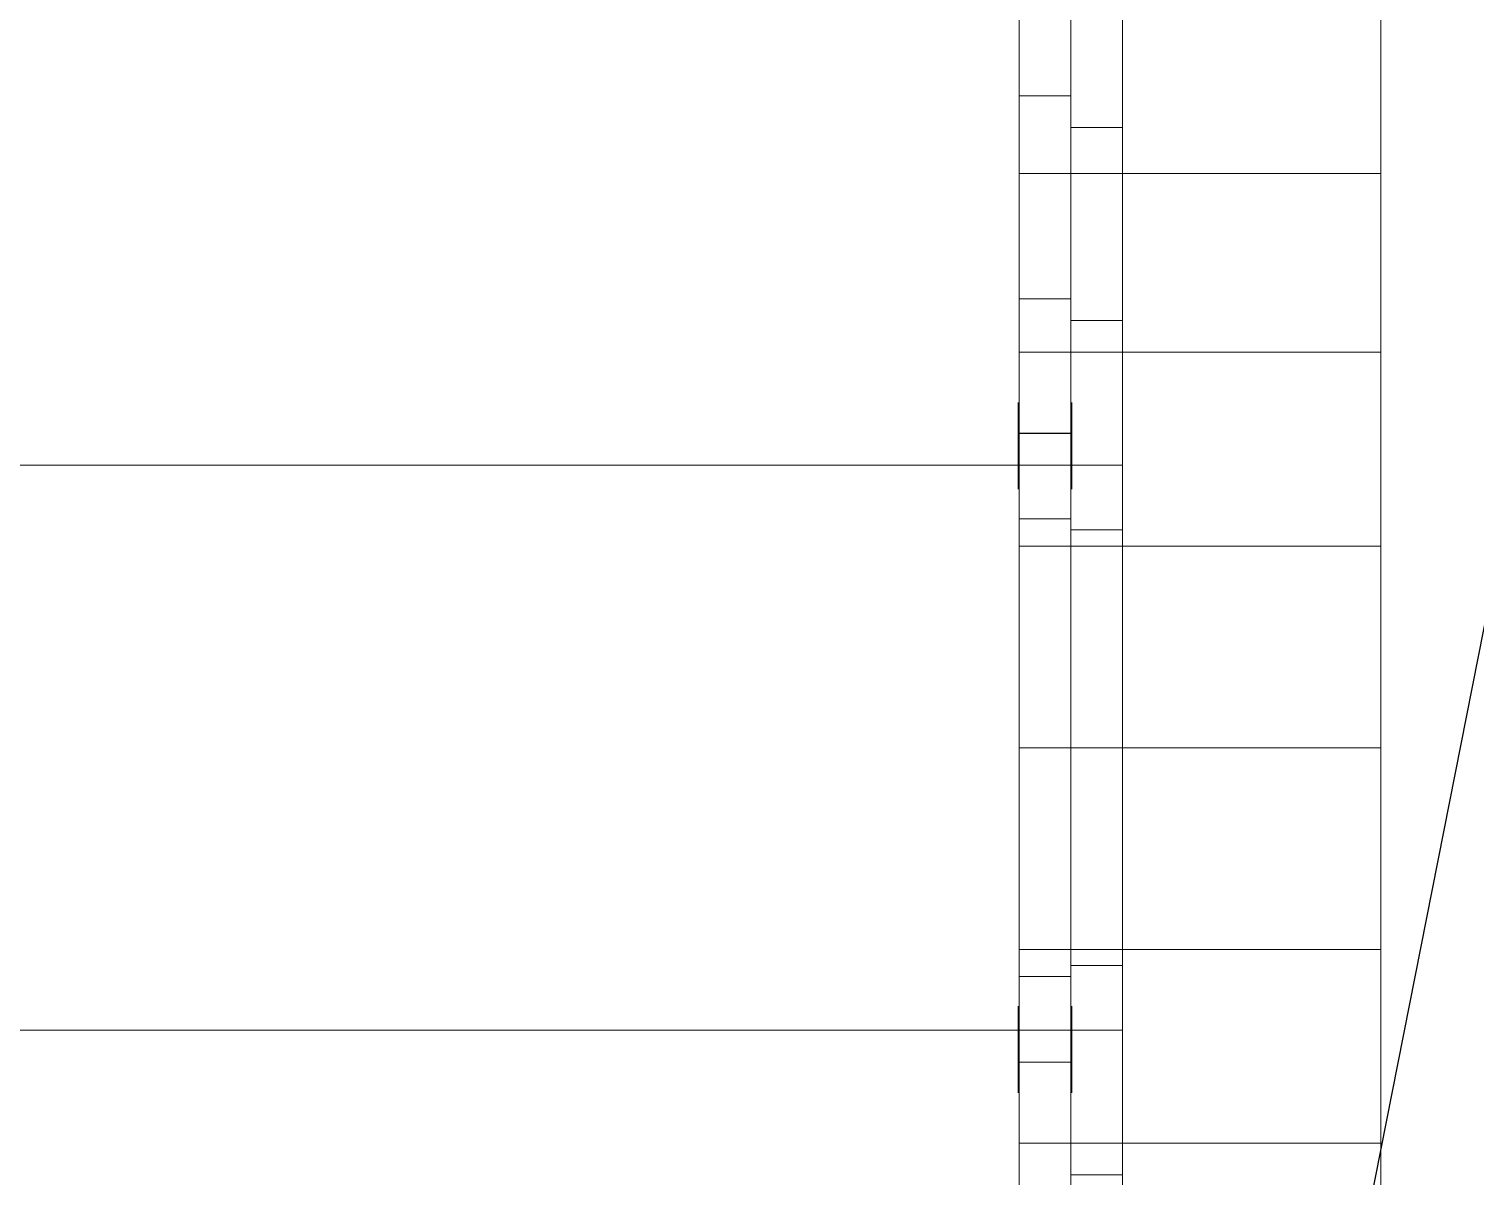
# Model space of a CAD drawing. Header units: millimetres. Extents: x -92759 to 184353, y -15225 to 86714.
# Drawn here: x -72493.8 to -72353.9, y 40452.2 to 40563.2 of the extents above; entities that cross this region are included whole.
import ezdxf

# ---------------------------------------------------------------- set-up
doc = ezdxf.new("R2010")
doc.units = ezdxf.units.MM
for name, color, linetype in [('0-1', 9, 'Continuous'), ('M-ACMV-EAF', 86, 'Continuous'), ('M-ACMV_FCU', 5, 'Continuous')]:
    doc.layers.add(name, color=color, linetype=linetype)
doc.layers.add('A-_DETA----_E-6', color=7, linetype='Continuous', true_color=0x969696)

# ---------------------------------------------------------------- blocks, each defined once
blk = doc.blocks.new('A$Cb2bf8f38')
at = {"layer": 'A-_DETA----_E-6'}
blk.add_line((-29452.46, 7800), (-28125, 14510.82), dxfattribs=at)
blk = doc.blocks.new('A$C3281a32b')
at = {"layer": 'M-ACMV-EAF', "lineweight": 5}
for points in [[(215, 30.409837, -113.501384), (210, 30.409837, -113.501384), (210, 83.090164, -83.086383), (215, 83.090164, -83.086383)], [(215, 83.090164, 83.086383), (210, 83.090164, 83.086383), (210, 30.409837, 113.501384), (215, 30.409837, 113.501384)], [(210, 76.590164, -71.828053), (210, 23.909837, -102.243054), (210, 30.409837, -113.501384), (210, 83.090164, -83.086383)], [(210, 23.909837, 102.243054), (210, 76.590164, 71.828053), (210, 83.090164, 83.086383), (210, 30.409837, 113.501384)], [(215, 76.590164, -71.828053), (215, 23.909837, -102.243054), (215, 30.409837, -113.501384), (215, 83.090164, -83.086383)], [(215, 23.909837, 102.243054), (215, 76.590164, 71.828053), (215, 83.090164, 83.086383), (215, 30.409837, 113.501384)], [(220, 27.331526, -101.999591), (25, 27.331526, -101.999591), (25, 74.668474, -74.669591), (220, 74.668474, -74.669591)], [(220, 74.668474, 74.669591), (25, 74.668474, 74.669591), (25, 27.331526, 101.999591), (220, 27.331526, 101.999591)], [(215, 30.415001, 113.5), (210, 30.415001, 113.5), (210, -30.415001, 113.5), (215, -30.415001, 113.5)], [(215, -30.415001, -113.5), (210, -30.415001, -113.5), (210, 30.415001, -113.5), (215, 30.415001, -113.5)], [(215, 30.415001, 113.5), (210, 30.415001, 113.5), (210, -30.415001, 113.5), (215, -30.415001, 113.5)], [(210, -30.415001, 100.5), (210, 30.415001, 100.5), (210, 30.415001, 113.5), (210, -30.415001, 113.5)], [(210, 30.415001, -100.5), (210, -30.415001, -100.5), (210, -30.415001, -113.5), (210, 30.415001, -113.5)], [(210, -30.415001, 100.5), (210, 30.415001, 100.5), (210, 30.415001, 113.5), (210, -30.415001, 113.5)], [(215, -30.415001, 100.5), (215, 30.415001, 100.5), (215, 30.415001, 113.5), (215, -30.415001, 113.5)], [(215, 30.415001, -100.5), (215, -30.415001, -100.5), (215, -30.415001, -113.5), (215, 30.415001, -113.5)], [(215, -30.415001, 100.5), (215, 30.415001, 100.5), (215, 30.415001, 113.5), (215, -30.415001, 113.5)], [(220, 27.33, 102), (25, 27.33, 102), (25, -27.33, 102), (220, -27.33, 102)], [(220, -27.33, -102), (25, -27.33, -102), (25, 27.33, -102), (220, 27.33, -102)], [(220, 27.33, 102), (25, 27.33, 102), (25, -27.33, 102), (220, -27.33, 102)], [(210, -76.590163, 71.828053), (210, -23.909836, 102.243054), (210, -30.409836, 113.501384), (210, -83.090163, 83.086383)], [(210, -23.909836, -102.243054), (210, -76.590163, -71.828053), (210, -83.090163, -83.086383), (210, -30.409836, -113.501384)], [(215, -76.590163, 71.828053), (215, -23.909836, 102.243054), (215, -30.409836, 113.501384), (215, -83.090163, 83.086383)], [(215, -23.909836, -102.243054), (215, -76.590163, -71.828053), (215, -83.090163, -83.086383), (215, -30.409836, -113.501384)], [(220, -27.331526, 101.999591), (25, -27.331526, 101.999591), (25, -74.668474, 74.669591), (220, -74.668474, 74.669591)], [(220, -74.668474, -74.669591), (25, -74.668474, -74.669591), (25, -27.331526, -101.999591), (220, -27.331526, -101.999591)], [(215, -30.409836, 113.501384), (210, -30.409836, 113.501384), (210, -83.090163, 83.086383), (215, -83.090163, 83.086383)], [(215, -83.090163, -83.086383), (210, -83.090163, -83.086383), (210, -30.409836, -113.501384), (215, -30.409836, -113.501384)]]:
    blk.add_3dface(points, dxfattribs=at)
at = {"layer": 'M-ACMV-EAF', "lineweight": 5, "invisible_edges": 14}
for points in [[(209.9, 33.308405, 109.67713), (209.9, 33.385263, 108.896769), (209.9, 29.385263, 108.896769)], [(209.9, 33.385263, 108.896769), (209.9, 33.308405, 108.116408), (209.9, 29.385263, 108.896769)], [(209.9, 33.080782, 110.427503), (209.9, 33.308405, 109.67713), (209.9, 29.385263, 108.896769)], [(209.9, 33.308405, 108.116408), (209.9, 33.080782, 107.366035), (209.9, 29.385263, 108.896769)], [(209.9, 32.711142, 111.11905), (209.9, 33.080782, 110.427503), (209.9, 29.385263, 108.896769)], [(209.9, 33.080782, 107.366035), (209.9, 32.711142, 106.674488), (209.9, 29.385263, 108.896769)], [(209.9, 32.923141, -108.219639), (209.9, 33, -109), (209.9, 29, -109)], [(209.9, 33, -109), (209.9, 32.923141, -109.780361), (209.9, 29, -109)], [(209.9, 32.695518, -107.469266), (209.9, 32.923141, -108.219639), (209.9, 29, -109)], [(209.9, 32.923141, -109.780361), (209.9, 32.695518, -110.530734), (209.9, 29, -109)], [(209.9, 32.213691, 111.725196), (209.9, 32.711142, 111.11905), (209.9, 29.385263, 108.896769)], [(209.9, 32.711142, 106.674488), (209.9, 32.213691, 106.068342), (209.9, 29.385263, 108.896769)], [(209.9, 32.325879, -106.777719), (209.9, 32.695518, -107.469266), (209.9, 29, -109)], [(209.9, 32.695518, -110.530734), (209.9, 32.325879, -111.222281), (209.9, 29, -109)], [(209.9, 31.828427, -106.171573), (209.9, 32.325879, -106.777719), (209.9, 29, -109)], [(209.9, 32.325879, -111.222281), (209.9, 31.828427, -111.828427), (209.9, 29, -109)], [(209.9, 31.607544, 112.222647), (209.9, 32.213691, 111.725196), (209.9, 29.385263, 108.896769)], [(209.9, 32.213691, 106.068342), (209.9, 31.607544, 105.570891), (209.9, 29.385263, 108.896769)], [(215.1, 33.308405, 109.67713), (215.1, 33.385263, 108.896769), (215.1, 29.385263, 108.896769)], [(215.1, 33.385263, 108.896769), (215.1, 33.308405, 108.116408), (215.1, 29.385263, 108.896769)], [(215.1, 33.080782, 110.427503), (215.1, 33.308405, 109.67713), (215.1, 29.385263, 108.896769)], [(215.1, 33.308405, 108.116408), (215.1, 33.080782, 107.366035), (215.1, 29.385263, 108.896769)], [(215.1, 32.711142, 111.11905), (215.1, 33.080782, 110.427503), (215.1, 29.385263, 108.896769)], [(215.1, 33.080782, 107.366035), (215.1, 32.711142, 106.674488), (215.1, 29.385263, 108.896769)], [(215.1, 32.923141, -108.219639), (215.1, 33, -109), (215.1, 29, -109)], [(215.1, 33, -109), (215.1, 32.923141, -109.780361), (215.1, 29, -109)], [(215.1, 32.695518, -107.469266), (215.1, 32.923141, -108.219639), (215.1, 29, -109)], [(215.1, 32.923141, -109.780361), (215.1, 32.695518, -110.530734), (215.1, 29, -109)], [(215.1, 32.213691, 111.725196), (215.1, 32.711142, 111.11905), (215.1, 29.385263, 108.896769)], [(215.1, 32.711142, 106.674488), (215.1, 32.213691, 106.068342), (215.1, 29.385263, 108.896769)], [(215.1, 32.325879, -106.777719), (215.1, 32.695518, -107.469266), (215.1, 29, -109)], [(215.1, 32.695518, -110.530734), (215.1, 32.325879, -111.222281), (215.1, 29, -109)], [(215.1, 31.828427, -106.171573), (215.1, 32.325879, -106.777719), (215.1, 29, -109)], [(215.1, 32.325879, -111.222281), (215.1, 31.828427, -111.828427), (215.1, 29, -109)], [(215.1, 31.607544, 112.222647), (215.1, 32.213691, 111.725196), (215.1, 29.385263, 108.896769)], [(215.1, 32.213691, 106.068342), (215.1, 31.607544, 105.570891), (215.1, 29.385263, 108.896769)], [(209.9, 31.222281, -105.674122), (209.9, 31.828427, -106.171573), (209.9, 29, -109)], [(209.9, 31.828427, -111.828427), (209.9, 31.222281, -112.325878), (209.9, 29, -109)], [(209.9, 30.915997, 112.592287), (209.9, 31.607544, 112.222647), (209.9, 29.385263, 108.896769)], [(209.9, 31.607544, 105.570891), (209.9, 30.915997, 105.201251), (209.9, 29.385263, 108.896769)], [(209.9, 30.530734, -105.304482), (209.9, 31.222281, -105.674122), (209.9, 29, -109)], [(209.9, 31.222281, -112.325878), (209.9, 30.530734, -112.695518), (209.9, 29, -109)], [(209.9, 30.165625, 112.81991), (209.9, 30.915997, 112.592287), (209.9, 29.385263, 108.896769)], [(209.9, 30.915997, 105.201251), (209.9, 30.165625, 104.973628), (209.9, 29.385263, 108.896769)], [(215.1, 31.222281, -105.674122), (215.1, 31.828427, -106.171573), (215.1, 29, -109)], [(215.1, 31.828427, -111.828427), (215.1, 31.222281, -112.325878), (215.1, 29, -109)], [(215.1, 30.915997, 112.592287), (215.1, 31.607544, 112.222647), (215.1, 29.385263, 108.896769)], [(215.1, 31.607544, 105.570891), (215.1, 30.915997, 105.201251), (215.1, 29.385263, 108.896769)], [(215.1, 30.530734, -105.304482), (215.1, 31.222281, -105.674122), (215.1, 29, -109)], [(215.1, 31.222281, -112.325878), (215.1, 30.530734, -112.695518), (215.1, 29, -109)], [(215.1, 30.165625, 112.81991), (215.1, 30.915997, 112.592287), (215.1, 29.385263, 108.896769)], [(215.1, 30.915997, 105.201251), (215.1, 30.165625, 104.973628), (215.1, 29.385263, 108.896769)], [(209.9, 29.780361, -105.076859), (209.9, 30.530734, -105.304482), (209.9, 29, -109)], [(209.9, 30.530734, -112.695518), (209.9, 29.780361, -112.923141), (209.9, 29, -109)], [(209.9, 29.385263, 112.896769), (209.9, 30.165625, 112.81991), (209.9, 29.385263, 108.896769)], [(209.9, 30.165625, 104.973628), (209.9, 29.385263, 104.896769), (209.9, 29.385263, 108.896769)], [(209.9, 29, -105), (209.9, 29.780361, -105.076859), (209.9, 29, -109)], [(209.9, 29.780361, -112.923141), (209.9, 29, -113), (209.9, 29, -109)], [(215.1, 29.780361, -105.076859), (215.1, 30.530734, -105.304482), (215.1, 29, -109)], [(215.1, 30.530734, -112.695518), (215.1, 29.780361, -112.923141), (215.1, 29, -109)], [(215.1, 29.385263, 112.896769), (215.1, 30.165625, 112.81991), (215.1, 29.385263, 108.896769)], [(215.1, 30.165625, 104.973628), (215.1, 29.385263, 104.896769), (215.1, 29.385263, 108.896769)], [(215.1, 29, -105), (215.1, 29.780361, -105.076859), (215.1, 29, -109)], [(215.1, 29.780361, -112.923141), (215.1, 29, -113), (215.1, 29, -109)], [(209.9, 29.385263, 104.896769), (209.9, 28.604902, 104.973628), (209.9, 29.385263, 108.896769)], [(209.9, 28.604902, 104.973628), (209.9, 27.85453, 105.201251), (209.9, 29.385263, 108.896769)], [(209.9, 27.85453, 105.201251), (209.9, 27.162982, 105.570891), (209.9, 29.385263, 108.896769)], [(209.9, 27.162982, 105.570891), (209.9, 26.556836, 106.068342), (209.9, 29.385263, 108.896769)], [(209.9, 26.556836, 106.068342), (209.9, 26.059385, 106.674488), (209.9, 29.385263, 108.896769)], [(209.9, 26.059385, 106.674488), (209.9, 25.689745, 107.366035), (209.9, 29.385263, 108.896769)], [(209.9, 25.689745, 107.366035), (209.9, 25.462122, 108.116408), (209.9, 29.385263, 108.896769)], [(209.9, 25.462122, 108.116408), (209.9, 25.385263, 108.896769), (209.9, 29.385263, 108.896769)], [(209.9, 25.385263, 108.896769), (209.9, 25.462122, 109.67713), (209.9, 29.385263, 108.896769)], [(209.9, 25.462122, 109.67713), (209.9, 25.689745, 110.427503), (209.9, 29.385263, 108.896769)], [(209.9, 25.689745, 110.427503), (209.9, 26.059385, 111.11905), (209.9, 29.385263, 108.896769)], [(209.9, 26.059385, 111.11905), (209.9, 26.556836, 111.725196), (209.9, 29.385263, 108.896769)], [(209.9, 26.556836, 111.725196), (209.9, 27.162982, 112.222647), (209.9, 29.385263, 108.896769)], [(209.9, 27.162982, 112.222647), (209.9, 27.85453, 112.592287), (209.9, 29.385263, 108.896769)], [(209.9, 27.85453, 112.592287), (209.9, 28.604902, 112.81991), (209.9, 29.385263, 108.896769)], [(209.9, 28.604902, 112.81991), (209.9, 29.385263, 112.896769), (209.9, 29.385263, 108.896769)], [(209.9, 29, -113), (209.9, 28.219639, -112.923141), (209.9, 29, -109)], [(209.9, 28.219639, -112.923141), (209.9, 27.469266, -112.695518), (209.9, 29, -109)], [(209.9, 27.469266, -112.695518), (209.9, 26.777719, -112.325878), (209.9, 29, -109)], [(209.9, 26.777719, -112.325878), (209.9, 26.171573, -111.828427), (209.9, 29, -109)], [(209.9, 26.171573, -111.828427), (209.9, 25.674122, -111.222281), (209.9, 29, -109)], [(209.9, 25.674122, -111.222281), (209.9, 25.304482, -110.530734), (209.9, 29, -109)], [(209.9, 25.304482, -110.530734), (209.9, 25.076859, -109.780361), (209.9, 29, -109)], [(209.9, 25.076859, -109.780361), (209.9, 25, -109), (209.9, 29, -109)], [(209.9, 25, -109), (209.9, 25.076859, -108.219639), (209.9, 29, -109)], [(209.9, 25.076859, -108.219639), (209.9, 25.304482, -107.469266), (209.9, 29, -109)], [(209.9, 25.304482, -107.469266), (209.9, 25.674122, -106.777719), (209.9, 29, -109)], [(209.9, 25.674122, -106.777719), (209.9, 26.171573, -106.171573), (209.9, 29, -109)], [(209.9, 26.171573, -106.171573), (209.9, 26.777719, -105.674122), (209.9, 29, -109)], [(209.9, 26.777719, -105.674122), (209.9, 27.469266, -105.304482), (209.9, 29, -109)], [(209.9, 27.469266, -105.304482), (209.9, 28.219639, -105.076859), (209.9, 29, -109)], [(209.9, 28.219639, -105.076859), (209.9, 29, -105), (209.9, 29, -109)], [(215.1, 29.385263, 104.896769), (215.1, 28.604902, 104.973628), (215.1, 29.385263, 108.896769)], [(215.1, 28.604902, 104.973628), (215.1, 27.85453, 105.201251), (215.1, 29.385263, 108.896769)], [(215.1, 27.85453, 105.201251), (215.1, 27.162982, 105.570891), (215.1, 29.385263, 108.896769)], [(215.1, 27.162982, 105.570891), (215.1, 26.556836, 106.068342), (215.1, 29.385263, 108.896769)], [(215.1, 26.556836, 106.068342), (215.1, 26.059385, 106.674488), (215.1, 29.385263, 108.896769)], [(215.1, 26.059385, 106.674488), (215.1, 25.689745, 107.366035), (215.1, 29.385263, 108.896769)], [(215.1, 25.689745, 107.366035), (215.1, 25.462122, 108.116408), (215.1, 29.385263, 108.896769)], [(215.1, 25.462122, 108.116408), (215.1, 25.385263, 108.896769), (215.1, 29.385263, 108.896769)], [(215.1, 25.385263, 108.896769), (215.1, 25.462122, 109.67713), (215.1, 29.385263, 108.896769)], [(215.1, 25.462122, 109.67713), (215.1, 25.689745, 110.427503), (215.1, 29.385263, 108.896769)], [(215.1, 25.689745, 110.427503), (215.1, 26.059385, 111.11905), (215.1, 29.385263, 108.896769)], [(215.1, 26.059385, 111.11905), (215.1, 26.556836, 111.725196), (215.1, 29.385263, 108.896769)], [(215.1, 26.556836, 111.725196), (215.1, 27.162982, 112.222647), (215.1, 29.385263, 108.896769)], [(215.1, 27.162982, 112.222647), (215.1, 27.85453, 112.592287), (215.1, 29.385263, 108.896769)], [(215.1, 27.85453, 112.592287), (215.1, 28.604902, 112.81991), (215.1, 29.385263, 108.896769)], [(215.1, 28.604902, 112.81991), (215.1, 29.385263, 112.896769), (215.1, 29.385263, 108.896769)], [(215.1, 29, -113), (215.1, 28.219639, -112.923141), (215.1, 29, -109)], [(215.1, 28.219639, -112.923141), (215.1, 27.469266, -112.695518), (215.1, 29, -109)], [(215.1, 27.469266, -112.695518), (215.1, 26.777719, -112.325878), (215.1, 29, -109)], [(215.1, 26.777719, -112.325878), (215.1, 26.171573, -111.828427), (215.1, 29, -109)], [(215.1, 26.171573, -111.828427), (215.1, 25.674122, -111.222281), (215.1, 29, -109)], [(215.1, 25.674122, -111.222281), (215.1, 25.304482, -110.530734), (215.1, 29, -109)], [(215.1, 25.304482, -110.530734), (215.1, 25.076859, -109.780361), (215.1, 29, -109)], [(215.1, 25.076859, -109.780361), (215.1, 25, -109), (215.1, 29, -109)], [(215.1, 25, -109), (215.1, 25.076859, -108.219639), (215.1, 29, -109)], [(215.1, 25.076859, -108.219639), (215.1, 25.304482, -107.469266), (215.1, 29, -109)], [(215.1, 25.304482, -107.469266), (215.1, 25.674122, -106.777719), (215.1, 29, -109)], [(215.1, 25.674122, -106.777719), (215.1, 26.171573, -106.171573), (215.1, 29, -109)], [(215.1, 26.171573, -106.171573), (215.1, 26.777719, -105.674122), (215.1, 29, -109)], [(215.1, 26.777719, -105.674122), (215.1, 27.469266, -105.304482), (215.1, 29, -109)], [(215.1, 27.469266, -105.304482), (215.1, 28.219639, -105.076859), (215.1, 29, -109)], [(215.1, 28.219639, -105.076859), (215.1, 29, -105), (215.1, 29, -109)], [(209.9, -25.076859, 109.780361), (209.9, -25, 109), (209.9, -29, 109)], [(209.9, -25, 109), (209.9, -25.076859, 108.219639), (209.9, -29, 109)], [(209.9, -25.076859, 109.780361), (209.9, -25, 109), (209.9, -29, 109)], [(209.9, -25, 109), (209.9, -25.076859, 108.219639), (209.9, -29, 109)], [(209.9, -25.304482, 110.530734), (209.9, -25.076859, 109.780361), (209.9, -29, 109)], [(209.9, -25.076859, 108.219639), (209.9, -25.304482, 107.469266), (209.9, -29, 109)], [(209.9, -25.304482, 110.530734), (209.9, -25.076859, 109.780361), (209.9, -29, 109)], [(209.9, -25.076859, 108.219639), (209.9, -25.304482, 107.469266), (209.9, -29, 109)], [(215.1, -25.076859, 109.780361), (215.1, -25, 109), (215.1, -29, 109)], [(215.1, -25, 109), (215.1, -25.076859, 108.219639), (215.1, -29, 109)], [(215.1, -25.076859, 109.780361), (215.1, -25, 109), (215.1, -29, 109)], [(215.1, -25, 109), (215.1, -25.076859, 108.219639), (215.1, -29, 109)], [(215.1, -25.304482, 110.530734), (215.1, -25.076859, 109.780361), (215.1, -29, 109)], [(215.1, -25.076859, 108.219639), (215.1, -25.304482, 107.469266), (215.1, -29, 109)], [(215.1, -25.304482, 110.530734), (215.1, -25.076859, 109.780361), (215.1, -29, 109)], [(215.1, -25.076859, 108.219639), (215.1, -25.304482, 107.469266), (215.1, -29, 109)], [(209.9, -25.674121, 111.222281), (209.9, -25.304482, 110.530734), (209.9, -29, 109)], [(209.9, -25.304482, 107.469266), (209.9, -25.674121, 106.777719), (209.9, -29, 109)], [(209.9, -25.674121, 111.222281), (209.9, -25.304482, 110.530734), (209.9, -29, 109)], [(209.9, -25.304482, 107.469266), (209.9, -25.674121, 106.777719), (209.9, -29, 109)], [(209.9, -25.462122, -108.116408), (209.9, -25.385263, -108.896769), (209.9, -29.385263, -108.896769)], [(209.9, -25.385263, -108.896769), (209.9, -25.462122, -109.67713), (209.9, -29.385263, -108.896769)], [(209.9, -25.689745, -107.366035), (209.9, -25.462122, -108.116408), (209.9, -29.385263, -108.896769)], [(209.9, -25.462122, -109.67713), (209.9, -25.689745, -110.427503), (209.9, -29.385263, -108.896769)], [(209.9, -26.171573, 111.828427), (209.9, -25.674121, 111.222281), (209.9, -29, 109)], [(209.9, -25.674121, 106.777719), (209.9, -26.171573, 106.171573), (209.9, -29, 109)], [(209.9, -26.171573, 111.828427), (209.9, -25.674121, 111.222281), (209.9, -29, 109)], [(209.9, -25.674121, 106.777719), (209.9, -26.171573, 106.171573), (209.9, -29, 109)], [(209.9, -26.059385, -106.674488), (209.9, -25.689745, -107.366035), (209.9, -29.385263, -108.896769)], [(209.9, -25.689745, -110.427503), (209.9, -26.059385, -111.11905), (209.9, -29.385263, -108.896769)], [(209.9, -26.556836, -106.068342), (209.9, -26.059385, -106.674488), (209.9, -29.385263, -108.896769)], [(209.9, -26.059385, -111.11905), (209.9, -26.556836, -111.725196), (209.9, -29.385263, -108.896769)], [(209.9, -26.777719, 112.325878), (209.9, -26.171573, 111.828427), (209.9, -29, 109)], [(209.9, -26.171573, 106.171573), (209.9, -26.777719, 105.674122), (209.9, -29, 109)], [(209.9, -26.777719, 112.325878), (209.9, -26.171573, 111.828427), (209.9, -29, 109)], [(209.9, -26.171573, 106.171573), (209.9, -26.777719, 105.674122), (209.9, -29, 109)], [(209.9, -27.162982, -105.570891), (209.9, -26.556836, -106.068342), (209.9, -29.385263, -108.896769)], [(209.9, -26.556836, -111.725196), (209.9, -27.162982, -112.222647), (209.9, -29.385263, -108.896769)], [(215.1, -25.674121, 111.222281), (215.1, -25.304482, 110.530734), (215.1, -29, 109)], [(215.1, -25.304482, 107.469266), (215.1, -25.674121, 106.777719), (215.1, -29, 109)], [(215.1, -25.674121, 111.222281), (215.1, -25.304482, 110.530734), (215.1, -29, 109)], [(215.1, -25.304482, 107.469266), (215.1, -25.674121, 106.777719), (215.1, -29, 109)], [(215.1, -25.462122, -108.116408), (215.1, -25.385263, -108.896769), (215.1, -29.385263, -108.896769)], [(215.1, -25.385263, -108.896769), (215.1, -25.462122, -109.67713), (215.1, -29.385263, -108.896769)], [(215.1, -25.689745, -107.366035), (215.1, -25.462122, -108.116408), (215.1, -29.385263, -108.896769)], [(215.1, -25.462122, -109.67713), (215.1, -25.689745, -110.427503), (215.1, -29.385263, -108.896769)], [(215.1, -26.171573, 111.828427), (215.1, -25.674121, 111.222281), (215.1, -29, 109)], [(215.1, -25.674121, 106.777719), (215.1, -26.171573, 106.171573), (215.1, -29, 109)], [(215.1, -26.171573, 111.828427), (215.1, -25.674121, 111.222281), (215.1, -29, 109)], [(215.1, -25.674121, 106.777719), (215.1, -26.171573, 106.171573), (215.1, -29, 109)], [(215.1, -26.059385, -106.674488), (215.1, -25.689745, -107.366035), (215.1, -29.385263, -108.896769)], [(215.1, -25.689745, -110.427503), (215.1, -26.059385, -111.11905), (215.1, -29.385263, -108.896769)], [(215.1, -26.556836, -106.068342), (215.1, -26.059385, -106.674488), (215.1, -29.385263, -108.896769)], [(215.1, -26.059385, -111.11905), (215.1, -26.556836, -111.725196), (215.1, -29.385263, -108.896769)], [(215.1, -26.777719, 112.325878), (215.1, -26.171573, 111.828427), (215.1, -29, 109)], [(215.1, -26.171573, 106.171573), (215.1, -26.777719, 105.674122), (215.1, -29, 109)], [(215.1, -26.777719, 112.325878), (215.1, -26.171573, 111.828427), (215.1, -29, 109)], [(215.1, -26.171573, 106.171573), (215.1, -26.777719, 105.674122), (215.1, -29, 109)], [(215.1, -27.162982, -105.570891), (215.1, -26.556836, -106.068342), (215.1, -29.385263, -108.896769)], [(215.1, -26.556836, -111.725196), (215.1, -27.162982, -112.222647), (215.1, -29.385263, -108.896769)], [(209.9, -27.469266, 112.695518), (209.9, -26.777719, 112.325878), (209.9, -29, 109)], [(209.9, -26.777719, 105.674122), (209.9, -27.469266, 105.304482), (209.9, -29, 109)], [(209.9, -27.469266, 112.695518), (209.9, -26.777719, 112.325878), (209.9, -29, 109)], [(209.9, -26.777719, 105.674122), (209.9, -27.469266, 105.304482), (209.9, -29, 109)], [(209.9, -27.854529, -105.201251), (209.9, -27.162982, -105.570891), (209.9, -29.385263, -108.896769)], [(209.9, -27.162982, -112.222647), (209.9, -27.854529, -112.592287), (209.9, -29.385263, -108.896769)], [(209.9, -28.219639, 112.923141), (209.9, -27.469266, 112.695518), (209.9, -29, 109)], [(209.9, -27.469266, 105.304482), (209.9, -28.219639, 105.076859), (209.9, -29, 109)], [(209.9, -28.219639, 112.923141), (209.9, -27.469266, 112.695518), (209.9, -29, 109)], [(209.9, -27.469266, 105.304482), (209.9, -28.219639, 105.076859), (209.9, -29, 109)], [(209.9, -28.604902, -104.973628), (209.9, -27.854529, -105.201251), (209.9, -29.385263, -108.896769)], [(209.9, -27.854529, -112.592287), (209.9, -28.604902, -112.81991), (209.9, -29.385263, -108.896769)], [(215.1, -27.469266, 112.695518), (215.1, -26.777719, 112.325878), (215.1, -29, 109)], [(215.1, -26.777719, 105.674122), (215.1, -27.469266, 105.304482), (215.1, -29, 109)], [(215.1, -27.469266, 112.695518), (215.1, -26.777719, 112.325878), (215.1, -29, 109)], [(215.1, -26.777719, 105.674122), (215.1, -27.469266, 105.304482), (215.1, -29, 109)], [(215.1, -27.854529, -105.201251), (215.1, -27.162982, -105.570891), (215.1, -29.385263, -108.896769)], [(215.1, -27.162982, -112.222647), (215.1, -27.854529, -112.592287), (215.1, -29.385263, -108.896769)], [(215.1, -28.219639, 112.923141), (215.1, -27.469266, 112.695518), (215.1, -29, 109)], [(215.1, -27.469266, 105.304482), (215.1, -28.219639, 105.076859), (215.1, -29, 109)], [(215.1, -28.219639, 112.923141), (215.1, -27.469266, 112.695518), (215.1, -29, 109)], [(215.1, -27.469266, 105.304482), (215.1, -28.219639, 105.076859), (215.1, -29, 109)], [(215.1, -28.604902, -104.973628), (215.1, -27.854529, -105.201251), (215.1, -29.385263, -108.896769)], [(215.1, -27.854529, -112.592287), (215.1, -28.604902, -112.81991), (215.1, -29.385263, -108.896769)], [(209.9, -29, 113), (209.9, -28.219639, 112.923141), (209.9, -29, 109)], [(209.9, -28.219639, 105.076859), (209.9, -29, 105), (209.9, -29, 109)], [(209.9, -29, 113), (209.9, -28.219639, 112.923141), (209.9, -29, 109)], [(209.9, -28.219639, 105.076859), (209.9, -29, 105), (209.9, -29, 109)], [(209.9, -29.385263, -104.896769), (209.9, -28.604902, -104.973628), (209.9, -29.385263, -108.896769)], [(209.9, -28.604902, -112.81991), (209.9, -29.385263, -112.896769), (209.9, -29.385263, -108.896769)], [(209.9, -29, 105), (209.9, -29.780361, 105.076859), (209.9, -29, 109)], [(209.9, -29.780361, 105.076859), (209.9, -30.530734, 105.304482), (209.9, -29, 109)], [(209.9, -30.530734, 105.304482), (209.9, -31.222281, 105.674122), (209.9, -29, 109)], [(209.9, -31.222281, 105.674122), (209.9, -31.828427, 106.171573), (209.9, -29, 109)], [(209.9, -31.828427, 106.171573), (209.9, -32.325878, 106.777719), (209.9, -29, 109)], [(209.9, -32.325878, 106.777719), (209.9, -32.695518, 107.469266), (209.9, -29, 109)], [(209.9, -32.695518, 107.469266), (209.9, -32.923141, 108.219639), (209.9, -29, 109)], [(209.9, -32.923141, 108.219639), (209.9, -33, 109), (209.9, -29, 109)], [(209.9, -33, 109), (209.9, -32.923141, 109.780361), (209.9, -29, 109)], [(209.9, -32.923141, 109.780361), (209.9, -32.695518, 110.530734), (209.9, -29, 109)], [(209.9, -32.695518, 110.530734), (209.9, -32.325878, 111.222281), (209.9, -29, 109)], [(209.9, -32.325878, 111.222281), (209.9, -31.828427, 111.828427), (209.9, -29, 109)], [(209.9, -31.828427, 111.828427), (209.9, -31.222281, 112.325878), (209.9, -29, 109)], [(209.9, -31.222281, 112.325878), (209.9, -30.530734, 112.695518), (209.9, -29, 109)], [(209.9, -30.530734, 112.695518), (209.9, -29.780361, 112.923141), (209.9, -29, 109)], [(209.9, -29.780361, 112.923141), (209.9, -29, 113), (209.9, -29, 109)], [(209.9, -29, 105), (209.9, -29.780361, 105.076859), (209.9, -29, 109)], [(209.9, -29.780361, 105.076859), (209.9, -30.530734, 105.304482), (209.9, -29, 109)], [(209.9, -30.530734, 105.304482), (209.9, -31.222281, 105.674122), (209.9, -29, 109)], [(209.9, -31.222281, 105.674122), (209.9, -31.828427, 106.171573), (209.9, -29, 109)], [(209.9, -31.828427, 106.171573), (209.9, -32.325878, 106.777719), (209.9, -29, 109)], [(209.9, -32.325878, 106.777719), (209.9, -32.695518, 107.469266), (209.9, -29, 109)], [(209.9, -32.695518, 107.469266), (209.9, -32.923141, 108.219639), (209.9, -29, 109)], [(209.9, -32.923141, 108.219639), (209.9, -33, 109), (209.9, -29, 109)], [(209.9, -33, 109), (209.9, -32.923141, 109.780361), (209.9, -29, 109)], [(209.9, -32.923141, 109.780361), (209.9, -32.695518, 110.530734), (209.9, -29, 109)], [(209.9, -32.695518, 110.530734), (209.9, -32.325878, 111.222281), (209.9, -29, 109)], [(209.9, -32.325878, 111.222281), (209.9, -31.828427, 111.828427), (209.9, -29, 109)], [(209.9, -31.828427, 111.828427), (209.9, -31.222281, 112.325878), (209.9, -29, 109)], [(209.9, -31.222281, 112.325878), (209.9, -30.530734, 112.695518), (209.9, -29, 109)], [(209.9, -30.530734, 112.695518), (209.9, -29.780361, 112.923141), (209.9, -29, 109)], [(209.9, -29.780361, 112.923141), (209.9, -29, 113), (209.9, -29, 109)], [(209.9, -29.385263, -112.896769), (209.9, -30.165624, -112.81991), (209.9, -29.385263, -108.896769)], [(209.9, -30.165624, -112.81991), (209.9, -30.915997, -112.592287), (209.9, -29.385263, -108.896769)], [(209.9, -30.915997, -112.592287), (209.9, -31.607544, -112.222647), (209.9, -29.385263, -108.896769)], [(209.9, -31.607544, -112.222647), (209.9, -32.21369, -111.725196), (209.9, -29.385263, -108.896769)], [(209.9, -32.21369, -111.725196), (209.9, -32.711142, -111.11905), (209.9, -29.385263, -108.896769)], [(209.9, -32.711142, -111.11905), (209.9, -33.080781, -110.427503), (209.9, -29.385263, -108.896769)], [(209.9, -33.080781, -110.427503), (209.9, -33.308404, -109.67713), (209.9, -29.385263, -108.896769)], [(209.9, -33.308404, -109.67713), (209.9, -33.385263, -108.896769), (209.9, -29.385263, -108.896769)], [(209.9, -33.385263, -108.896769), (209.9, -33.308404, -108.116408), (209.9, -29.385263, -108.896769)], [(209.9, -33.308404, -108.116408), (209.9, -33.080781, -107.366035), (209.9, -29.385263, -108.896769)], [(209.9, -33.080781, -107.366035), (209.9, -32.711142, -106.674488), (209.9, -29.385263, -108.896769)], [(209.9, -32.711142, -106.674488), (209.9, -32.21369, -106.068342), (209.9, -29.385263, -108.896769)], [(209.9, -32.21369, -106.068342), (209.9, -31.607544, -105.570891), (209.9, -29.385263, -108.896769)], [(209.9, -31.607544, -105.570891), (209.9, -30.915997, -105.201251), (209.9, -29.385263, -108.896769)], [(209.9, -30.915997, -105.201251), (209.9, -30.165624, -104.973628), (209.9, -29.385263, -108.896769)], [(209.9, -30.165624, -104.973628), (209.9, -29.385263, -104.896769), (209.9, -29.385263, -108.896769)], [(215.1, -29, 113), (215.1, -28.219639, 112.923141), (215.1, -29, 109)], [(215.1, -28.219639, 105.076859), (215.1, -29, 105), (215.1, -29, 109)], [(215.1, -29, 113), (215.1, -28.219639, 112.923141), (215.1, -29, 109)], [(215.1, -28.219639, 105.076859), (215.1, -29, 105), (215.1, -29, 109)], [(215.1, -29.385263, -104.896769), (215.1, -28.604902, -104.973628), (215.1, -29.385263, -108.896769)], [(215.1, -28.604902, -112.81991), (215.1, -29.385263, -112.896769), (215.1, -29.385263, -108.896769)], [(215.1, -29, 105), (215.1, -29.780361, 105.076859), (215.1, -29, 109)], [(215.1, -29.780361, 105.076859), (215.1, -30.530734, 105.304482), (215.1, -29, 109)], [(215.1, -30.530734, 105.304482), (215.1, -31.222281, 105.674122), (215.1, -29, 109)], [(215.1, -31.222281, 105.674122), (215.1, -31.828427, 106.171573), (215.1, -29, 109)], [(215.1, -31.828427, 106.171573), (215.1, -32.325878, 106.777719), (215.1, -29, 109)], [(215.1, -32.325878, 106.777719), (215.1, -32.695518, 107.469266), (215.1, -29, 109)], [(215.1, -32.695518, 107.469266), (215.1, -32.923141, 108.219639), (215.1, -29, 109)], [(215.1, -32.923141, 108.219639), (215.1, -33, 109), (215.1, -29, 109)], [(215.1, -33, 109), (215.1, -32.923141, 109.780361), (215.1, -29, 109)], [(215.1, -32.923141, 109.780361), (215.1, -32.695518, 110.530734), (215.1, -29, 109)], [(215.1, -32.695518, 110.530734), (215.1, -32.325878, 111.222281), (215.1, -29, 109)], [(215.1, -32.325878, 111.222281), (215.1, -31.828427, 111.828427), (215.1, -29, 109)], [(215.1, -31.828427, 111.828427), (215.1, -31.222281, 112.325878), (215.1, -29, 109)], [(215.1, -31.222281, 112.325878), (215.1, -30.530734, 112.695518), (215.1, -29, 109)], [(215.1, -30.530734, 112.695518), (215.1, -29.780361, 112.923141), (215.1, -29, 109)], [(215.1, -29.780361, 112.923141), (215.1, -29, 113), (215.1, -29, 109)], [(215.1, -29, 105), (215.1, -29.780361, 105.076859), (215.1, -29, 109)], [(215.1, -29.780361, 105.076859), (215.1, -30.530734, 105.304482), (215.1, -29, 109)], [(215.1, -30.530734, 105.304482), (215.1, -31.222281, 105.674122), (215.1, -29, 109)], [(215.1, -31.222281, 105.674122), (215.1, -31.828427, 106.171573), (215.1, -29, 109)], [(215.1, -31.828427, 106.171573), (215.1, -32.325878, 106.777719), (215.1, -29, 109)], [(215.1, -32.325878, 106.777719), (215.1, -32.695518, 107.469266), (215.1, -29, 109)], [(215.1, -32.695518, 107.469266), (215.1, -32.923141, 108.219639), (215.1, -29, 109)], [(215.1, -32.923141, 108.219639), (215.1, -33, 109), (215.1, -29, 109)], [(215.1, -33, 109), (215.1, -32.923141, 109.780361), (215.1, -29, 109)], [(215.1, -32.923141, 109.780361), (215.1, -32.695518, 110.530734), (215.1, -29, 109)], [(215.1, -32.695518, 110.530734), (215.1, -32.325878, 111.222281), (215.1, -29, 109)], [(215.1, -32.325878, 111.222281), (215.1, -31.828427, 111.828427), (215.1, -29, 109)], [(215.1, -31.828427, 111.828427), (215.1, -31.222281, 112.325878), (215.1, -29, 109)], [(215.1, -31.222281, 112.325878), (215.1, -30.530734, 112.695518), (215.1, -29, 109)], [(215.1, -30.530734, 112.695518), (215.1, -29.780361, 112.923141), (215.1, -29, 109)], [(215.1, -29.780361, 112.923141), (215.1, -29, 113), (215.1, -29, 109)], [(215.1, -29.385263, -112.896769), (215.1, -30.165624, -112.81991), (215.1, -29.385263, -108.896769)], [(215.1, -30.165624, -112.81991), (215.1, -30.915997, -112.592287), (215.1, -29.385263, -108.896769)], [(215.1, -30.915997, -112.592287), (215.1, -31.607544, -112.222647), (215.1, -29.385263, -108.896769)], [(215.1, -31.607544, -112.222647), (215.1, -32.21369, -111.725196), (215.1, -29.385263, -108.896769)], [(215.1, -32.21369, -111.725196), (215.1, -32.711142, -111.11905), (215.1, -29.385263, -108.896769)], [(215.1, -32.711142, -111.11905), (215.1, -33.080781, -110.427503), (215.1, -29.385263, -108.896769)], [(215.1, -33.080781, -110.427503), (215.1, -33.308404, -109.67713), (215.1, -29.385263, -108.896769)], [(215.1, -33.308404, -109.67713), (215.1, -33.385263, -108.896769), (215.1, -29.385263, -108.896769)], [(215.1, -33.385263, -108.896769), (215.1, -33.308404, -108.116408), (215.1, -29.385263, -108.896769)], [(215.1, -33.308404, -108.116408), (215.1, -33.080781, -107.366035), (215.1, -29.385263, -108.896769)], [(215.1, -33.080781, -107.366035), (215.1, -32.711142, -106.674488), (215.1, -29.385263, -108.896769)], [(215.1, -32.711142, -106.674488), (215.1, -32.21369, -106.068342), (215.1, -29.385263, -108.896769)], [(215.1, -32.21369, -106.068342), (215.1, -31.607544, -105.570891), (215.1, -29.385263, -108.896769)], [(215.1, -31.607544, -105.570891), (215.1, -30.915997, -105.201251), (215.1, -29.385263, -108.896769)], [(215.1, -30.915997, -105.201251), (215.1, -30.165624, -104.973628), (215.1, -29.385263, -108.896769)], [(215.1, -30.165624, -104.973628), (215.1, -29.385263, -104.896769), (215.1, -29.385263, -108.896769)]]:
    blk.add_3dface(points, dxfattribs=at)
at = {"layer": 'M-ACMV-EAF', "lineweight": 5}
mesh = blk.add_polymesh((2, 33), dxfattribs=at)
for k, corner in enumerate([(215, 113.5), (215, 111.319129, -22.142752), (215, 104.860327, -43.43457), (215, 94.371801, -63.057221), (215, 80.25662, -80.25662), (215, 63.057222, -94.371801), (215, 43.43457, -104.860327), (215, 22.142752, -111.319129), (215, 0, -113.5), (215, -22.142751, -111.319129), (215, -43.434569, -104.860327), (215, -63.057221, -94.371801), (215, -80.25662, -80.25662), (215, -94.371801, -63.057221), (215, -104.860327, -43.43457), (215, -111.319129, -22.142752), (215, -113.5), (215, -111.319129, 22.142752), (215, -104.860327, 43.43457), (215, -94.371801, 63.057221), (215, -80.25662, 80.25662), (215, -63.057221, 94.371801), (215, -43.434569, 104.860327), (215, -22.142751, 111.319129), (215, 0, 113.5), (215, 22.142752, 111.319129), (215, 43.43457, 104.860327), (215, 63.057222, 94.371801), (215, 80.25662, 80.25662), (215, 94.371801, 63.057221), (215, 104.860327, 43.43457), (215, 111.319129, 22.142752), (215, 113.5), (210, 113.5), (210, 111.319129, -22.142752), (210, 104.860327, -43.43457), (210, 94.371801, -63.057221), (210, 80.25662, -80.25662), (210, 63.057222, -94.371801), (210, 43.43457, -104.860327), (210, 22.142752, -111.319129), (210, 0, -113.5), (210, -22.142751, -111.319129), (210, -43.434569, -104.860327), (210, -63.057221, -94.371801), (210, -80.25662, -80.25662), (210, -94.371801, -63.057221), (210, -104.860327, -43.43457), (210, -111.319129, -22.142752), (210, -113.5), (210, -111.319129, 22.142752), (210, -104.860327, 43.43457), (210, -94.371801, 63.057221), (210, -80.25662, 80.25662), (210, -63.057221, 94.371801), (210, -43.434569, 104.860327), (210, -22.142751, 111.319129), (210, 0, 113.5), (210, 22.142752, 111.319129), (210, 43.43457, 104.860327), (210, 63.057222, 94.371801), (210, 80.25662, 80.25662), (210, 94.371801, 63.057221), (210, 104.860327, 43.43457), (210, 111.319129, 22.142752), (210, 113.5)]):
    mesh.set_mesh_vertex(divmod(k, 33), corner)
mesh = blk.add_polymesh((2, 33), dxfattribs=at)
for k, corner in enumerate([(210, 113.5), (210, 111.319129, -22.142752), (210, 104.860327, -43.43457), (210, 94.371801, -63.057221), (210, 80.25662, -80.25662), (210, 63.057222, -94.371801), (210, 43.43457, -104.860327), (210, 22.142752, -111.319129), (210, 0, -113.5), (210, -22.142751, -111.319129), (210, -43.434569, -104.860327), (210, -63.057221, -94.371801), (210, -80.25662, -80.25662), (210, -94.371801, -63.057221), (210, -104.860327, -43.43457), (210, -111.319129, -22.142752), (210, -113.5), (210, -111.319129, 22.142752), (210, -104.860327, 43.43457), (210, -94.371801, 63.057221), (210, -80.25662, 80.25662), (210, -63.057221, 94.371801), (210, -43.434569, 104.860327), (210, -22.142751, 111.319129), (210, 0, 113.5), (210, 22.142752, 111.319129), (210, 43.43457, 104.860327), (210, 63.057222, 94.371801), (210, 80.25662, 80.25662), (210, 94.371801, 63.057221), (210, 104.860327, 43.43457), (210, 111.319129, 22.142752), (210, 113.5), (210, 100), (210, 98.078528, -19.509032), (210, 92.387953, -38.268343), (210, 83.146961, -55.557023), (210, 70.710678, -70.710678), (210, 55.557023, -83.146961), (210, 38.268343, -92.387953), (210, 19.509032, -98.078528), (210, 0, -100), (210, -19.509032, -98.078528), (210, -38.268343, -92.387953), (210, -55.557023, -83.146961), (210, -70.710678, -70.710678), (210, -83.146961, -55.557023), (210, -92.387953, -38.268343), (210, -98.078528, -19.509032), (210, -100), (210, -98.078528, 19.509032), (210, -92.387953, 38.268343), (210, -83.146961, 55.557023), (210, -70.710678, 70.710678), (210, -55.557023, 83.146961), (210, -38.268343, 92.387953), (210, -19.509032, 98.078528), (210, 0, 100), (210, 19.509032, 98.078528), (210, 38.268343, 92.387953), (210, 55.557023, 83.146961), (210, 70.710678, 70.710678), (210, 83.146961, 55.557023), (210, 92.387953, 38.268343), (210, 98.078528, 19.509032), (210, 100)]):
    mesh.set_mesh_vertex(divmod(k, 33), corner)
mesh = blk.add_polymesh((2, 33), dxfattribs=at)
for k, corner in enumerate([(215, 108), (215, 105.92481, -21.069755), (215, 99.77899, -41.329811), (215, 89.798718, -60.001585), (215, 76.367532, -76.367532), (215, 60.001585, -89.798718), (215, 41.329811, -99.77899), (215, 21.069755, -105.92481), (215, 0, -108), (215, -21.069755, -105.92481), (215, -41.329811, -99.77899), (215, -60.001585, -89.798718), (215, -76.367532, -76.367532), (215, -89.798718, -60.001585), (215, -99.778989, -41.329811), (215, -105.92481, -21.069755), (215, -108), (215, -105.92481, 21.069755), (215, -99.778989, 41.329811), (215, -89.798718, 60.001585), (215, -76.367532, 76.367532), (215, -60.001585, 89.798718), (215, -41.329811, 99.77899), (215, -21.069755, 105.92481), (215, 0, 108), (215, 21.069755, 105.92481), (215, 41.329811, 99.77899), (215, 60.001585, 89.798718), (215, 76.367532, 76.367532), (215, 89.798718, 60.001585), (215, 99.77899, 41.329811), (215, 105.92481, 21.069755), (215, 108), (215, 113.5), (215, 111.319129, -22.142752), (215, 104.860327, -43.43457), (215, 94.371801, -63.057221), (215, 80.25662, -80.25662), (215, 63.057222, -94.371801), (215, 43.43457, -104.860327), (215, 22.142752, -111.319129), (215, 0, -113.5), (215, -22.142751, -111.319129), (215, -43.434569, -104.860327), (215, -63.057221, -94.371801), (215, -80.25662, -80.25662), (215, -94.371801, -63.057221), (215, -104.860327, -43.43457), (215, -111.319129, -22.142752), (215, -113.5), (215, -111.319129, 22.142752), (215, -104.860327, 43.43457), (215, -94.371801, 63.057221), (215, -80.25662, 80.25662), (215, -63.057221, 94.371801), (215, -43.434569, 104.860327), (215, -22.142751, 111.319129), (215, 0, 113.5), (215, 22.142752, 111.319129), (215, 43.43457, 104.860327), (215, 63.057222, 94.371801), (215, 80.25662, 80.25662), (215, 94.371801, 63.057221), (215, 104.860327, 43.43457), (215, 111.319129, 22.142752), (215, 113.5)]):
    mesh.set_mesh_vertex(divmod(k, 33), corner)
mesh = blk.add_polymesh((2, 33), dxfattribs=at)
for k, corner in enumerate([(220, 108), (220, 105.92481, -21.069755), (220, 99.77899, -41.329811), (220, 89.798718, -60.001585), (220, 76.367532, -76.367532), (220, 60.001585, -89.798718), (220, 41.329811, -99.77899), (220, 21.069755, -105.92481), (220, 0, -108), (220, -21.069755, -105.92481), (220, -41.329811, -99.77899), (220, -60.001585, -89.798718), (220, -76.367532, -76.367532), (220, -89.798718, -60.001585), (220, -99.778989, -41.329811), (220, -105.92481, -21.069755), (220, -108), (220, -105.92481, 21.069755), (220, -99.778989, 41.329811), (220, -89.798718, 60.001585), (220, -76.367532, 76.367532), (220, -60.001585, 89.798718), (220, -41.329811, 99.77899), (220, -21.069755, 105.92481), (220, 0, 108), (220, 21.069755, 105.92481), (220, 41.329811, 99.77899), (220, 60.001585, 89.798718), (220, 76.367532, 76.367532), (220, 89.798718, 60.001585), (220, 99.77899, 41.329811), (220, 105.92481, 21.069755), (220, 108), (215, 108), (215, 105.92481, -21.069755), (215, 99.77899, -41.329811), (215, 89.798718, -60.001585), (215, 76.367532, -76.367532), (215, 60.001585, -89.798718), (215, 41.329811, -99.77899), (215, 21.069755, -105.92481), (215, 0, -108), (215, -21.069755, -105.92481), (215, -41.329811, -99.77899), (215, -60.001585, -89.798718), (215, -76.367532, -76.367532), (215, -89.798718, -60.001585), (215, -99.778989, -41.329811), (215, -105.92481, -21.069755), (215, -108), (215, -105.92481, 21.069755), (215, -99.778989, 41.329811), (215, -89.798718, 60.001585), (215, -76.367532, 76.367532), (215, -60.001585, 89.798718), (215, -41.329811, 99.77899), (215, -21.069755, 105.92481), (215, 0, 108), (215, 21.069755, 105.92481), (215, 41.329811, 99.77899), (215, 60.001585, 89.798718), (215, 76.367532, 76.367532), (215, 89.798718, 60.001585), (215, 99.77899, 41.329811), (215, 105.92481, 21.069755), (215, 108)]):
    mesh.set_mesh_vertex(divmod(k, 33), corner)
mesh = blk.add_polymesh((2, 33), dxfattribs=at)
for k, corner in enumerate([(220, 100), (220, 98.078528, -19.509032), (220, 92.387953, -38.268343), (220, 83.146961, -55.557023), (220, 70.710678, -70.710678), (220, 55.557023, -83.146961), (220, 38.268343, -92.387953), (220, 19.509032, -98.078528), (220, 0, -100), (220, -19.509032, -98.078528), (220, -38.268343, -92.387953), (220, -55.557023, -83.146961), (220, -70.710678, -70.710678), (220, -83.146961, -55.557023), (220, -92.387953, -38.268343), (220, -98.078528, -19.509032), (220, -100), (220, -98.078528, 19.509032), (220, -92.387953, 38.268343), (220, -83.146961, 55.557023), (220, -70.710678, 70.710678), (220, -55.557023, 83.146961), (220, -38.268343, 92.387953), (220, -19.509032, 98.078528), (220, 0, 100), (220, 19.509032, 98.078528), (220, 38.268343, 92.387953), (220, 55.557023, 83.146961), (220, 70.710678, 70.710678), (220, 83.146961, 55.557023), (220, 92.387953, 38.268343), (220, 98.078528, 19.509032), (220, 100), (220, 108), (220, 105.92481, -21.069755), (220, 99.77899, -41.329811), (220, 89.798718, -60.001585), (220, 76.367532, -76.367532), (220, 60.001585, -89.798718), (220, 41.329811, -99.77899), (220, 21.069755, -105.92481), (220, 0, -108), (220, -21.069755, -105.92481), (220, -41.329811, -99.77899), (220, -60.001585, -89.798718), (220, -76.367532, -76.367532), (220, -89.798718, -60.001585), (220, -99.778989, -41.329811), (220, -105.92481, -21.069755), (220, -108), (220, -105.92481, 21.069755), (220, -99.778989, 41.329811), (220, -89.798718, 60.001585), (220, -76.367532, 76.367532), (220, -60.001585, 89.798718), (220, -41.329811, 99.77899), (220, -21.069755, 105.92481), (220, 0, 108), (220, 21.069755, 105.92481), (220, 41.329811, 99.77899), (220, 60.001585, 89.798718), (220, 76.367532, 76.367532), (220, 89.798718, 60.001585), (220, 99.77899, 41.329811), (220, 105.92481, 21.069755), (220, 108)]):
    mesh.set_mesh_vertex(divmod(k, 33), corner)
mesh = blk.add_polymesh((2, 33), dxfattribs=at)
for k, corner in enumerate([(210, 100), (210, 98.078528, -19.509032), (210, 92.387953, -38.268343), (210, 83.146961, -55.557023), (210, 70.710678, -70.710678), (210, 55.557023, -83.146961), (210, 38.268343, -92.387953), (210, 19.509032, -98.078528), (210, 0, -100), (210, -19.509032, -98.078528), (210, -38.268343, -92.387953), (210, -55.557023, -83.146961), (210, -70.710678, -70.710678), (210, -83.146961, -55.557023), (210, -92.387953, -38.268343), (210, -98.078528, -19.509032), (210, -100), (210, -98.078528, 19.509032), (210, -92.387953, 38.268343), (210, -83.146961, 55.557023), (210, -70.710678, 70.710678), (210, -55.557023, 83.146961), (210, -38.268343, 92.387953), (210, -19.509032, 98.078528), (210, 0, 100), (210, 19.509032, 98.078528), (210, 38.268343, 92.387953), (210, 55.557023, 83.146961), (210, 70.710678, 70.710678), (210, 83.146961, 55.557023), (210, 92.387953, 38.268343), (210, 98.078528, 19.509032), (210, 100), (220, 100), (220, 98.078528, -19.509032), (220, 92.387953, -38.268343), (220, 83.146961, -55.557023), (220, 70.710678, -70.710678), (220, 55.557023, -83.146961), (220, 38.268343, -92.387953), (220, 19.509032, -98.078528), (220, 0, -100), (220, -19.509032, -98.078528), (220, -38.268343, -92.387953), (220, -55.557023, -83.146961), (220, -70.710678, -70.710678), (220, -83.146961, -55.557023), (220, -92.387953, -38.268343), (220, -98.078528, -19.509032), (220, -100), (220, -98.078528, 19.509032), (220, -92.387953, 38.268343), (220, -83.146961, 55.557023), (220, -70.710678, 70.710678), (220, -55.557023, 83.146961), (220, -38.268343, 92.387953), (220, -19.509032, 98.078528), (220, 0, 100), (220, 19.509032, 98.078528), (220, 38.268343, 92.387953), (220, 55.557023, 83.146961), (220, 70.710678, 70.710678), (220, 83.146961, 55.557023), (220, 92.387953, 38.268343), (220, 98.078528, 19.509032), (220, 100)]):
    mesh.set_mesh_vertex(divmod(k, 33), corner)
mesh = blk.add_polymesh((2, 32), dxfattribs=dict(at, n_close=True))
for k, corner in enumerate([(245, 0, 100), (245, 19.509032, 98.078528), (245, 38.268343, 92.387953), (245, 55.557023, 83.146961), (245, 70.710678, 70.710678), (245, 83.146961, 55.557023), (245, 92.387953, 38.268343), (245, 98.078528, 19.509032), (245, 100), (245, 98.078528, -19.509032), (245, 92.387953, -38.268343), (245, 83.146961, -55.557023), (245, 70.710678, -70.710678), (245, 55.557023, -83.146961), (245, 38.268343, -92.387953), (245, 19.509032, -98.078528), (245, 0, -100), (245, -19.509032, -98.078528), (245, -38.268343, -92.387953), (245, -55.557023, -83.146961), (245, -70.710678, -70.710678), (245, -83.146961, -55.557023), (245, -92.387953, -38.268343), (245, -98.078528, -19.509032), (245, -100), (245, -98.078528, 19.509032), (245, -92.387953, 38.268343), (245, -83.146961, 55.557023), (245, -70.710678, 70.710678), (245, -55.557023, 83.146961), (245, -38.268343, 92.387953), (245, -19.509032, 98.078528), (220, 0, 100), (220, 19.509032, 98.078528), (220, 38.268343, 92.387953), (220, 55.557023, 83.146961), (220, 70.710678, 70.710678), (220, 83.146961, 55.557023), (220, 92.387953, 38.268343), (220, 98.078528, 19.509032), (220, 100), (220, 98.078528, -19.509032), (220, 92.387953, -38.268343), (220, 83.146961, -55.557023), (220, 70.710678, -70.710678), (220, 55.557023, -83.146961), (220, 38.268343, -92.387953), (220, 19.509032, -98.078528), (220, 0, -100), (220, -19.509032, -98.078528), (220, -38.268343, -92.387953), (220, -55.557023, -83.146961), (220, -70.710678, -70.710678), (220, -83.146961, -55.557023), (220, -92.387953, -38.268343), (220, -98.078528, -19.509032), (220, -100), (220, -98.078528, 19.509032), (220, -92.387953, 38.268343), (220, -83.146961, 55.557023), (220, -70.710678, 70.710678), (220, -55.557023, 83.146961), (220, -38.268343, 92.387953), (220, -19.509032, 98.078528)]):
    mesh.set_mesh_vertex(divmod(k, 32), corner)
blk = doc.blocks.new('ACMV_B8L1_R9')
at = {"layer": 'M-ACMV-EAF'}
blk.add_blockref('A$C3281a32b', (217195, -69460.94), dxfattribs=at)

msp = doc.modelspace()

# ---------------------------------------------------------------- block references
at = {"layer": '0-1'}
msp.add_blockref('A$Cb2bf8f38', (-42933.02, 32541.24), dxfattribs=at)

# ---------------------------------------------------------------- next in the draw order: block references
at = {"layer": 'M-ACMV_FCU', "color": 5}
msp.add_blockref('ACMV_B8L1_R9', (-289803.02, 109954.6), dxfattribs=at)

doc.saveas('drawing.dxf')
